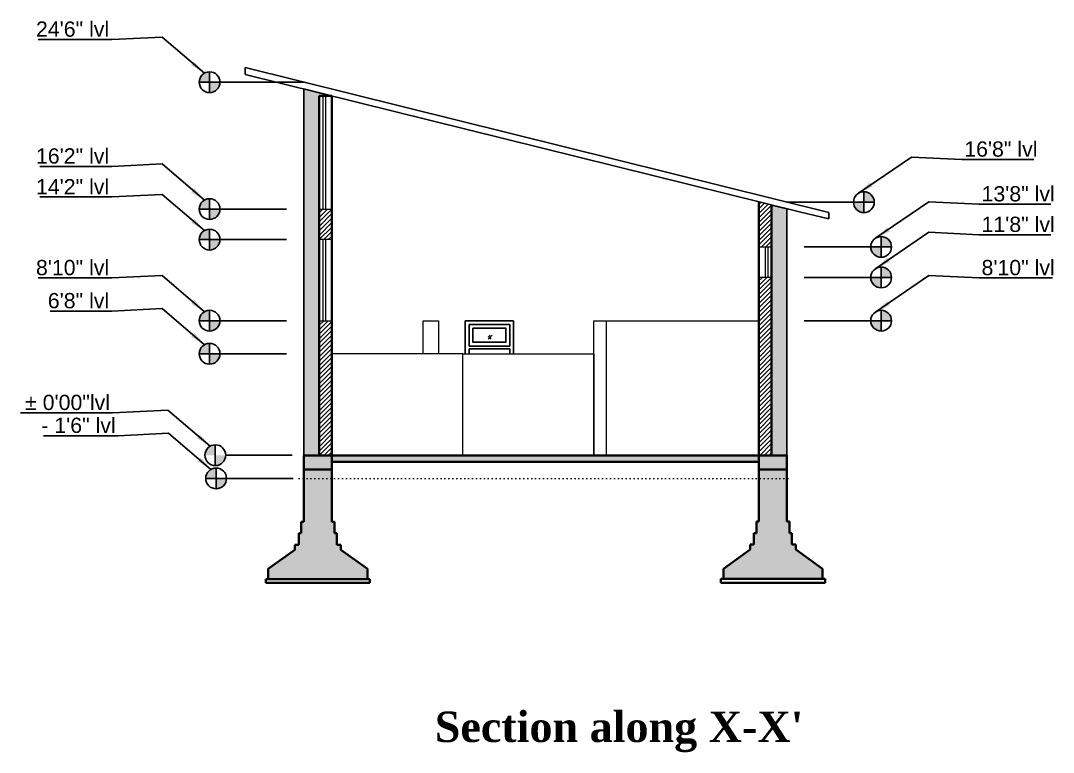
# Model space of a CAD drawing. Header units: inches. Extents: x -6800 to 96653, y -25814 to 17379.
# Drawn here: x 41539 to 42351, y 1740 to 2315 of the extents above; entities that cross this region are included whole.
import ezdxf

# ---------------------------------------------------------------- set-up
doc = ezdxf.new("R2010")
doc.units = ezdxf.units.IN
doc.header["$MEASUREMENT"] = 0
doc.linetypes.add('ACAD_ISO07W100', pattern=[3, 0, -3])
doc.layers.add('0 @ 1', color=7, linetype='Continuous')
doc.layers.add('doors', color=52, linetype='Continuous')
for name, color, linetype, lineweight in [('furniture', 44, 'Continuous', 15), ('section', 24, 'Continuous', 40), ('Win ele', 211, 'Continuous', 15), ('windows', 4, 'Continuous', 13)]:
    doc.layers.add(name, color=color, linetype=linetype, lineweight=lineweight)
doc.styles.get("Standard").update_dxf_attribs({"font": 'arial.ttf'})
doc.dimstyles.get("Standard").update_dxf_attribs({"dimtxt": 7, "dimasz": 4, "dimexe": 2, "dimexo": 2, "dimgap": 2, "dimtad": 1, "dimdec": 0, "dimzin": 0, "dimdsep": 46, "dimlunit": 4, "dimtxsty": 'Standard', "dimblk": 'ARCHTICK', "dimcen": 0.25, "dimclrd": 256, "dimclre": 256, "dimclrt": 256, "dimadec": 0, "dimazin": 0, "dimtfac": 1, "dimtdec": 0, "dimtofl": 0, "dimtmove": 0, "dimatfit": 3, "dimfxl": 1, "dimfxlon": 1, "dimtolj": 1, "dimtzin": 0, "dimlwd": -1, "dimlwe": -1, "dimarcsym": 1})

# ---------------------------------------------------------------- blocks, each defined once
blk = doc.blocks.new('_ArchTick')
at = {"color": 0, "linetype": 'ByBlock', "const_width": 0.15}
blk.add_lwpolyline([(-0.5, -0.5), (0.5, 0.5)], dxfattribs=at)

msp = doc.modelspace()

# ---------------------------------------------------------------- hatches: boundary and pattern name
at = {"ltscale": 10, "transparency": 33554687}
h = msp.add_hatch(color=0, dxfattribs=at)
h.dxf.hatch_style = 1
h.paths.add_polyline_path([(41687.24, 2275.06, 0.414214), (41679.07, 2266.89), (41687.24, 2266.89)])
h.paths.add_polyline_path([(41695.41, 2266.89), (41687.24, 2266.89), (41687.24, 2258.71, 0.414214)])
at = {"true_color": 0xf8991e, "transparency": 33554534}
h = msp.add_hatch(color=30, dxfattribs=at)
h.dxf.hatch_style = 1
h.paths.add_polyline_path([(41773.37, 2256.16), (41783.37, 2256.16), (41783.37, 2256.18), (41761.37, 2261.64), (41761.37, 1973.33), (41773.37, 1973.33)])
at = {"ltscale": 10, "transparency": 33554687}
h = msp.add_hatch(color=0, dxfattribs=at)
h.dxf.hatch_style = 1
h.paths.add_polyline_path([(42201.91, 2180.77), (42201.91, 2172.59), (42210.08, 2172.59, 0.414214)])
h.paths.add_polyline_path([(42201.91, 2172.59), (42193.73, 2172.59, 0.414214), (42201.91, 2164.42)])
h = msp.add_hatch(color=0, dxfattribs=at)
h.dxf.hatch_style = 1
h.paths.add_polyline_path([(41687.24, 2175.33, 0.414214), (41679.07, 2167.16), (41687.24, 2167.16)])
h.paths.add_polyline_path([(41695.41, 2167.16), (41687.24, 2167.16), (41687.24, 2158.98, 0.414214)])
at = {"transparency": 33554687}
h = msp.add_hatch(dxfattribs=at)
h.set_pattern_fill('ANSI31', color=0, scale=20)
h.set_pattern_definition([(45, (30941.9793, 1843.9403), (-1.76776695, 1.76776695), [])])
h.paths.add_polyline_path([(41783.37, 2167.16), (41773.37, 2167.16), (41773.37, 2143.16), (41783.37, 2143.16)])
h.paths.add_polyline_path([(41783.37, 2079.42), (41773.37, 2079.42), (41773.37, 1973.42), (41783.37, 1973.42)])
h.paths.add_polyline_path([(42129.37, 2113.42), (42119.37, 2113.42), (42119.37, 1973.42), (42129.37, 1973.42)])
h.paths.add_polyline_path([(42129.37, 2170.32), (42119.37, 2172.8), (42119.37, 2137.42), (42129.37, 2137.42)])
at = {"ltscale": 10, "transparency": 33554687}
h = msp.add_hatch(color=0, dxfattribs=at)
h.dxf.hatch_style = 1
h.paths.add_polyline_path([(41687.24, 2151.33, 0.414214), (41679.07, 2143.16), (41687.24, 2143.16)])
h.paths.add_polyline_path([(41695.41, 2143.16), (41687.24, 2143.16), (41687.24, 2134.98, 0.414214)])
h = msp.add_hatch(color=0, dxfattribs=at)
h.dxf.hatch_style = 1
h.paths.add_polyline_path([(42215.51, 2145.59), (42215.51, 2137.42), (42223.68, 2137.42, 0.414214)])
h.paths.add_polyline_path([(42215.51, 2137.42), (42207.33, 2137.42, 0.414214), (42215.51, 2129.24)])
h = msp.add_hatch(color=0, dxfattribs=at)
h.dxf.hatch_style = 1
h.paths.add_polyline_path([(42215.51, 2121.59), (42215.51, 2113.42), (42223.68, 2113.42, 0.414214)])
h.paths.add_polyline_path([(42215.51, 2113.42), (42207.33, 2113.42, 0.414214), (42215.51, 2105.24)])
h = msp.add_hatch(color=0, dxfattribs=at)
h.dxf.hatch_style = 1
h.paths.add_polyline_path([(41687.24, 2087.59, 0.414214), (41679.07, 2079.42), (41687.24, 2079.42)])
h.paths.add_polyline_path([(41695.41, 2079.42), (41687.24, 2079.42), (41687.24, 2071.24, 0.414214)])
h = msp.add_hatch(color=0, dxfattribs=at)
h.dxf.hatch_style = 1
h.paths.add_polyline_path([(42215.51, 2087.59), (42215.51, 2079.42), (42223.68, 2079.42, 0.414214)])
h.paths.add_polyline_path([(42215.51, 2079.42), (42207.33, 2079.42, 0.414214), (42215.51, 2071.24)])
h = msp.add_hatch(color=0, dxfattribs=at)
h.dxf.hatch_style = 1
h.paths.add_polyline_path([(41687.24, 2061.59, 0.414214), (41679.07, 2053.42), (41687.24, 2053.42)])
h.paths.add_polyline_path([(41695.41, 2053.42), (41687.24, 2053.42), (41687.24, 2045.24, 0.414214)])
h = msp.add_hatch(color=0, dxfattribs=at)
h.dxf.hatch_style = 1
h.paths.add_polyline_path([(41683.56, 1973.67), (41691.74, 1973.67), (41691.74, 1981.84, 0.414214)])
h.paths.add_polyline_path([(41691.74, 1965.49, 0.414214), (41699.91, 1973.67), (41691.74, 1973.67)])
at = {"true_color": 0xffffff, "transparency": 33554646}
h = msp.add_hatch(dxfattribs=at)
h.set_pattern_fill('AR-CONC')
h.set_pattern_definition([(50, (15229.343, -2657.8174), (7.1726018, -0.6275213), [0.75, -8.25]), (355, (15229.343, -2657.8174), (-1.3875133, 7.5219213), [0.6, -6.6]), (100.451444, (15229.941, -2657.87), (5.7850885, 6.8943999), [0.637402, -7.0114211]), (46.1842, (15229.343, -2655.817), (10.6724133, -1.6551928), [1.125, -12.375]), (96.635635, (15230.232, -2655.955), (9.3466195, 9.741186), [0.9561034, -10.5171376]), (351.184164, (15229.343, -2655.817), (9.3466195, 9.741186), [0.9, -9.9]), (21, (15230.343, -2656.3174), (5.9690705, -4.0261889), [0.75, -8.25]), (326, (15230.343, -2656.3174), (2.4331533, 7.2515005), [0.6, -6.6]), (71.451445, (15230.8404, -2656.653), (8.4022238, 3.2253115), [0.6374019, -7.0114211]), (37.5, (15229.343, -2657.8174), (0.12159855, 3.32893854), [0, -6.52, 0, -6.7, 0, -6.625]), (7.5, (15229.343, -2657.8174), (2.63069537, 3.9441171), [0, -3.82, 0, -6.37, 0, -2.525]), (327.5, (15227.113, -2657.8174), (5.33822436, -0.22554872), [0, -2.5, 0, -7.8, 0, -10.35]), (317.5, (15226.113, -2657.8174), (5.8318617, 1.0010498), [0, -3.25, 0, -5.18, 0, -7.35])])
h.paths.add_polyline_path([(42119.37, 1973.42), (41783.37, 1973.42), (41783.37, 1968.33), (42119.37, 1968.33)])
h.paths.add_polyline_path([(41783.37, 1968.33), (41783.35, 1973.42), (41773.37, 1973.38), (41773.37, 1973.33), (41761.37, 1973.33), (41761.37, 1962.33), (41783.37, 1962.33)])
h.paths.add_polyline_path([(41783.37, 1955.33), (41761.37, 1955.33), (41761.37, 1921.33), (41759.37, 1921.33), (41759.37, 1912.33), (41757.37, 1912.33), (41757.37, 1903.33), (41754.37, 1903.33), (41754.37, 1899.33), (41733.37, 1884.33), (41733.37, 1876.33), (41811.37, 1876.33), (41811.37, 1884.33), (41790.37, 1899.33), (41790.37, 1903.33), (41787.37, 1903.33), (41787.37, 1912.33), (41785.37, 1912.33), (41785.37, 1921.33), (41783.37, 1921.33)])
h.paths.add_polyline_path([(41783.37, 1962.33), (41761.37, 1962.33), (41761.37, 1955.33), (41783.37, 1955.33)])
h.paths.add_polyline_path([(42141.37, 1955.33), (42119.37, 1955.33), (42119.37, 1921.42), (42117.37, 1921.42), (42117.37, 1912.42), (42115.37, 1912.42), (42115.37, 1903.42), (42112.37, 1903.42), (42112.37, 1899.42), (42091.37, 1884.42), (42091.37, 1876.42), (42169.37, 1876.42), (42169.37, 1884.42), (42148.37, 1899.42), (42148.37, 1903.42), (42145.37, 1903.42), (42145.37, 1912.42), (42143.37, 1912.42), (42143.37, 1921.42), (42141.37, 1921.42)])
h.paths.add_polyline_path([(42141.37, 1962.42), (42119.37, 1962.42), (42119.37, 1955.33), (42141.37, 1955.33)])
h.paths.add_polyline_path([(42141.37, 1973.42), (42119.37, 1973.42), (42119.37, 1968.33), (42119.37, 1962.42), (42141.37, 1962.42)])
at = {"ltscale": 10, "transparency": 33554687}
h = msp.add_hatch(color=0, dxfattribs=at)
h.dxf.hatch_style = 1
h.paths.add_polyline_path([(41684.2, 1955.42), (41692.37, 1955.42), (41692.37, 1963.59, 0.414214)])
h.paths.add_polyline_path([(41692.37, 1947.24, 0.414214), (41700.54, 1955.42), (41692.37, 1955.42)])
at = {"layer": 'Win ele', "transparency": 33554526}
h = msp.add_hatch(color=256, dxfattribs=at)
h.dxf.hatch_style = 1
h.paths.add_polyline_path([(42129.37, 1973.42), (42141.37, 1973.42), (42141.37, 2167.34), (42129.37, 2170.32)])

# ---------------------------------------------------------------- linework, layer by layer
at = {"ltscale": 10, "transparency": 33554687}
for p, q in [((41687.24, 2275.06), (41687.24, 2258.71)), ((41679.07, 2266.89), (41695.41, 2266.89)), ((41761.37, 2266.89), (41695.41, 2266.89)), ((42201.91, 2180.77), (42201.91, 2164.42)), ((41687.24, 2175.33), (41687.24, 2158.98)), ((42141.37, 2172.59), (42193.73, 2172.59)), ((42210.08, 2172.59), (42193.73, 2172.59)), ((41679.07, 2167.16), (41695.41, 2167.16)), ((41747.78, 2167.16), (41695.41, 2167.16)), ((41687.24, 2151.33), (41687.24, 2134.98)), ((42215.51, 2145.59), (42215.51, 2129.24)), ((41679.07, 2143.16), (41695.41, 2143.16)), ((41747.78, 2143.16), (41695.41, 2143.16)), ((42154.97, 2137.42), (42207.33, 2137.42)), ((42223.68, 2137.42), (42207.33, 2137.42)), ((42215.51, 2121.59), (42215.51, 2105.24)), ((42154.97, 2113.42), (42207.33, 2113.42)), ((42223.68, 2113.42), (42207.33, 2113.42)), ((41687.24, 2087.59), (41687.24, 2071.24)), ((42215.51, 2087.59), (42215.51, 2071.24)), ((41679.07, 2079.42), (41695.41, 2079.42)), ((41747.78, 2079.42), (41695.41, 2079.42)), ((42154.97, 2079.42), (42207.33, 2079.42)), ((42223.68, 2079.42), (42207.33, 2079.42)), ((41687.24, 2061.59), (41687.24, 2045.24)), ((41679.07, 2053.42), (41695.41, 2053.42)), ((41747.78, 2053.42), (41695.41, 2053.42)), ((41691.74, 1981.84), (41691.74, 1965.49)), ((41752.27, 1973.67), (41699.91, 1973.67)), ((41692.37, 1963.59), (41692.37, 1947.24)), ((41684.2, 1955.42), (41700.54, 1955.42)), ((41684.2, 1955.42), (41700.54, 1955.42)), ((41752.9, 1955.42), (41700.54, 1955.42))]:
    msp.add_line(p, q, dxfattribs=at)
at = {"transparency": 33554687}
for p, q in [((42174.34, 2164.42), (41715.2, 2278.34)), ((41715.2, 2278.34), (41715.2, 2273.09)), ((42152.34, 2164.62), (41715.2, 2273.09)), ((42141.37, 1955.42), (42141.37, 2167.34)), ((42174.34, 2159.42), (42152.34, 2164.62)), ((42174.34, 2164.42), (42174.34, 2159.42))]:
    msp.add_line(p, q, dxfattribs=at)
at = {"lineweight": 5, "transparency": 33554610}
for p, q in [((41761.37, 2261.62), (41761.37, 1955.42)), ((42141.37, 1955.42), (42141.37, 2167.34)), ((41761.37, 1973.33), (41773.37, 1973.33)), ((42119.37, 1973.42), (42131.37, 1973.42))]:
    msp.add_line(p, q, dxfattribs=at)
at = {"lineweight": 5, "transparency": 33554559}
for p, q in [((41855.37, 2053.42), (41855.37, 2079.42)), ((41855.37, 2079.42), (41867.37, 2079.42)), ((41867.37, 2079.42), (41867.37, 2053.42))]:
    msp.add_line(p, q, dxfattribs=at)
at = {"lineweight": 9, "transparency": 33554687}
for p, q in [((41989.37, 1973.42), (41989.37, 2079.42)), ((41989.37, 2079.42), (41999.37, 2079.42)), ((41999.37, 1973.42), (41999.37, 2079.42)), ((41999.37, 2079.42), (42119.37, 2079.42)), ((41886.37, 2053.42), (41783.37, 2053.42)), ((41886.37, 1973.42), (41886.37, 2053.42)), ((41886.37, 2053.42), (41989.37, 2053.42)), ((41989.37, 2053.42), (41989.37, 1973.42))]:
    msp.add_line(p, q, dxfattribs=at)
at = {"transparency": 33554687}
for points in [[(41773.37, 2256.16), (41783.37, 2256.16), (41783.37, 2256.18), (41761.37, 2261.64), (41761.37, 1973.33), (41773.37, 1973.33), (41773.37, 2256.16)], [(42141.37, 2167.34), (42129.37, 2170.32), (42129.37, 1973.42), (42141.37, 1973.42), (42141.37, 2167.34)]]:
    msp.add_lwpolyline(points, close=True, dxfattribs=at)
at = {"transparency": 33554585}
msp.add_lwpolyline([(41894.37, 2073.42), (41920.37, 2073.42), (41920.37, 2062.42), (41894.37, 2062.42)], close=True, dxfattribs=at)
at = {"ltscale": 10, "transparency": 33554687}
for centre in [(41687.24, 2266.89), (42201.91, 2172.59), (41687.24, 2167.16), (41687.24, 2143.16), (42215.51, 2137.42), (42215.51, 2113.42), (41687.24, 2079.42), (42215.51, 2079.42), (41687.24, 2053.42), (41691.74, 1973.67), (41692.37, 1955.42)]:
    msp.add_circle(centre, 8.17, dxfattribs=at)
at = {"layer": 'doors', "transparency": 33554585}
for p, q in [((41888.37, 2079.42), (41888.37, 2053.42)), ((41888.37, 2079.42), (41926.37, 2079.42)), ((41926.37, 2053.42), (41926.37, 2079.42)), ((41891.37, 2057.42), (41891.37, 2053.42)), ((41891.37, 2057.42), (41923.37, 2057.42)), ((41923.37, 2057.42), (41923.37, 2053.42))]:
    msp.add_line(p, q, dxfattribs=at)
msp.add_lwpolyline([(41891.37, 2076.42), (41923.37, 2076.42), (41923.37, 2059.42), (41891.37, 2059.42)], close=True, dxfattribs=at)
at = {"layer": 'furniture', "transparency": 33554687}
for p, q in [((41909.41, 2067.99), (41906.27, 2064.99)), ((41907.94, 2067.97), (41906.36, 2066.46)), ((41908.81, 2066.03), (41907.58, 2064.85))]:
    msp.add_line(p, q, dxfattribs=at)
at = {"layer": 'section', "transparency": 33554687}
for p, q in [((41773.37, 1973.33), (41773.37, 2256.16)), ((41773.37, 2256.16), (41783.37, 2256.16)), ((41783.37, 2256.16), (41783.37, 1973.42)), ((42119.37, 2172.8), (42119.37, 1973.42)), ((42129.37, 1973.42), (42129.37, 2170.32)), ((41773.37, 1973.42), (42129.37, 1973.42)), ((41783.37, 1968.33), (42119.37, 1968.33))]:
    msp.add_line(p, q, dxfattribs=at)
at = {"layer": 'section', "ltscale": 10, "transparency": 33554687}
for p, q in [((41761.37, 1973.33), (41783.37, 1973.42)), ((41761.37, 1962.33), (41761.37, 1973.33)), ((41761.37, 1973.33), (41761.37, 1962.33)), ((41783.37, 1968.33), (41783.35, 1973.42)), ((41783.35, 1973.42), (42119.37, 1973.42)), ((41783.37, 1973.42), (41783.37, 1962.33)), ((41783.37, 1973.33), (41783.37, 1962.33)), ((41783.37, 1968.33), (42119.37, 1968.33)), ((42119.37, 1962.42), (42119.37, 1973.42)), ((42119.37, 1973.42), (42141.37, 1973.42)), ((42119.37, 1973.42), (42119.37, 1962.42)), ((42119.37, 1973.42), (42119.37, 1968.33)), ((42141.37, 1973.42), (42141.37, 1962.42)), ((42141.37, 1973.42), (42141.37, 1962.42)), ((41773.37, 1962.33), (41761.37, 1962.33)), ((41783.37, 1962.33), (41761.37, 1962.33)), ((41761.37, 1962.33), (41761.37, 1921.33)), ((41783.37, 1962.33), (41783.37, 1921.33)), ((42131.37, 1962.42), (42119.37, 1962.42)), ((42141.37, 1962.42), (42119.37, 1962.42)), ((42119.37, 1962.42), (42119.37, 1921.42)), ((42141.37, 1962.42), (42141.37, 1921.42)), ((41761.37, 1921.33), (41759.37, 1921.33)), ((41759.37, 1921.33), (41759.37, 1912.33)), ((41783.37, 1921.33), (41785.37, 1921.33)), ((41785.37, 1921.33), (41785.37, 1912.33)), ((42119.37, 1921.42), (42117.37, 1921.42)), ((42117.37, 1921.42), (42117.37, 1912.42)), ((42141.37, 1921.42), (42143.37, 1921.42)), ((42143.37, 1921.42), (42143.37, 1912.42)), ((41757.37, 1912.33), (41757.37, 1903.33)), ((41757.37, 1912.33), (41759.37, 1912.33)), ((41785.37, 1912.33), (41787.37, 1912.33)), ((41787.37, 1912.33), (41787.37, 1903.33)), ((42115.37, 1912.42), (42115.37, 1903.42)), ((42115.37, 1912.42), (42117.37, 1912.42)), ((42143.37, 1912.42), (42145.37, 1912.42)), ((42145.37, 1912.42), (42145.37, 1903.42)), ((41754.37, 1899.33), (41754.37, 1903.33)), ((41754.37, 1903.33), (41757.37, 1903.33)), ((41787.37, 1903.33), (41790.37, 1903.33)), ((41790.37, 1903.33), (41790.37, 1899.33)), ((42112.37, 1899.42), (42112.37, 1903.42)), ((42112.37, 1903.42), (42115.37, 1903.42)), ((42145.37, 1903.42), (42148.37, 1903.42)), ((42148.37, 1903.42), (42148.37, 1899.42)), ((41733.37, 1884.33), (41754.37, 1899.33)), ((41811.37, 1884.33), (41790.37, 1899.33)), ((42091.37, 1884.42), (42112.37, 1899.42)), ((42169.37, 1884.42), (42148.37, 1899.42)), ((41733.37, 1876.33), (41733.37, 1884.33)), ((41811.37, 1876.33), (41811.37, 1884.33)), ((42091.37, 1876.42), (42091.37, 1884.42)), ((42169.37, 1876.42), (42169.37, 1884.42)), ((41813.37, 1876.33), (41731.37, 1876.33)), ((41731.37, 1876.33), (41731.37, 1873.33)), ((41813.37, 1873.33), (41731.37, 1873.33)), ((41813.37, 1876.33), (41813.37, 1873.33)), ((42171.37, 1876.42), (42089.37, 1876.42)), ((42089.37, 1876.42), (42089.37, 1873.42)), ((42171.37, 1873.42), (42089.37, 1873.42)), ((42171.37, 1876.42), (42171.37, 1873.42))]:
    msp.add_line(p, q, dxfattribs=at)
at = {"layer": 'section', "color": 0, "linetype": 'ACAD_ISO07W100', "lineweight": 0, "transparency": 33554687}
msp.add_line((41757.7, 1955.42), (42146.76, 1955.42), dxfattribs=at)
at = {"layer": 'windows', "transparency": 33554687}
for p, q in [((41773.37, 2256.16), (41773.37, 2167.16)), ((41783.37, 2256.16), (41773.37, 2256.16)), ((41776.37, 2256.16), (41776.37, 2167.16)), ((41778.37, 2256.16), (41778.37, 2167.16)), ((41783.37, 2167.16), (41783.37, 2256.18)), ((41773.37, 2167.16), (41783.37, 2167.16)), ((41773.37, 2143.16), (41773.37, 2079.42)), ((41783.37, 2143.16), (41773.37, 2143.16)), ((41776.37, 2143.16), (41776.37, 2079.42)), ((41778.37, 2143.16), (41778.37, 2079.42)), ((41783.37, 2079.42), (41783.37, 2143.16)), ((42124.37, 2137.42), (42124.37, 2113.42)), ((42126.37, 2137.42), (42126.37, 2113.42)), ((41773.37, 2079.42), (41783.37, 2079.42))]:
    msp.add_line(p, q, dxfattribs=at)
msp.add_lwpolyline([(42119.37, 2137.42), (42129.37, 2137.42), (42129.37, 2113.42), (42119.37, 2113.42)], close=True, dxfattribs=at)

# ---------------------------------------------------------------- texts
at = {"ltscale": 10, "transparency": 33554687, "char_height": 12}
for s, insert, attachment_point in [('\\A1;24\'6" lvl', (41608.26, 2302.48), 9), ('\\A1;16\'8" lvl', (42280.89, 2208.19), 7), ('\\A1;16\'2" lvl', (41608.26, 2202.75), 9), ('\\A1;14\'2" lvl', (41608.26, 2178.75), 9), ('\\A1;13\'8" lvl', (42294.48, 2173.01), 7), ('\\A1;11\'8" lvl', (42294.48, 2149.01), 7), ('\\A1;8\'10" lvl', (41608.26, 2115.01), 9), ('\\A1;8\'10" lvl', (42294.48, 2115.01), 7), ('\\A1;6\'8" lvl', (41608.26, 2089.01), 9), ('\\A1; ± 0\'00"lvl ', (41608.91, 2009.01), 9), ('\\A1;- 1\'6" lvl', (41613.39, 1991.01), 9)]:
    msp.add_mtext(s, dxfattribs=dict(at, insert=insert, attachment_point=attachment_point))
at = {"transparency": 33554687, "insert": (41864.38, 1772.17), "char_height": 24, "attachment_point": 1}
msp.add_mtext_dynamic_manual_height_columns("{\\fTimes New Roman|b1|i0|c0|p18;Section along X-X'}", width=405.7292, gutter_width=1, heights=[0], dxfattribs=at)

# ---------------------------------------------------------------- leaders
at = {"layer": '0 @ 1', "ltscale": 10, "transparency": 33554687, "annotation_type": 0, "has_hookline": 1}
for points, hookline_direction, text_width in [([(41683.13, 2273.95), (41649.86, 2302.39), (41610.26, 2300.48)], 1, 55.94), ([(41683.13, 2174.22), (41649.86, 2202.66), (41610.26, 2200.75)], 1, 54.61), ([(42197.8, 2179.66), (42239.29, 2208.1), (42278.89, 2206.19)], 0, 54.61), ([(41683.13, 2150.22), (41649.86, 2178.66), (41610.26, 2176.75)], 1, 54.61), ([(42211.4, 2144.48), (42252.89, 2172.92), (42292.48, 2171.01)], 0, 54.61), ([(42211.4, 2120.48), (42252.89, 2148.92), (42292.48, 2147.01)], 0, 54.61), ([(41683.13, 2086.48), (41649.86, 2114.92), (41610.26, 2113.01)], 1, 55.75), ([(42211.4, 2086.48), (42252.89, 2114.92), (42292.48, 2113.01)], 0, 55.75), ([(41683.13, 2060.48), (41649.86, 2088.92), (41610.26, 2087.01)], 1, 46.48), ([(41687.63, 1980.73), (41654.36, 2009.17), (41610.91, 2007.01)], 1, 70.29), ([(41688.26, 1962.48), (41654.99, 1990.92), (41615.39, 1989.01)], 1, 56.82)]:
    msp.add_leader(points, dimstyle='Standard', override={"dimscale": 1, "dimasz": 12, "dimexe": 6, "dimexo": 6, "dimtad": 1, "dimtoh": 0, "dimfxl": 12}, dxfattribs=dict(at, hookline_direction=hookline_direction, text_width=text_width))

doc.saveas('drawing.dxf')
